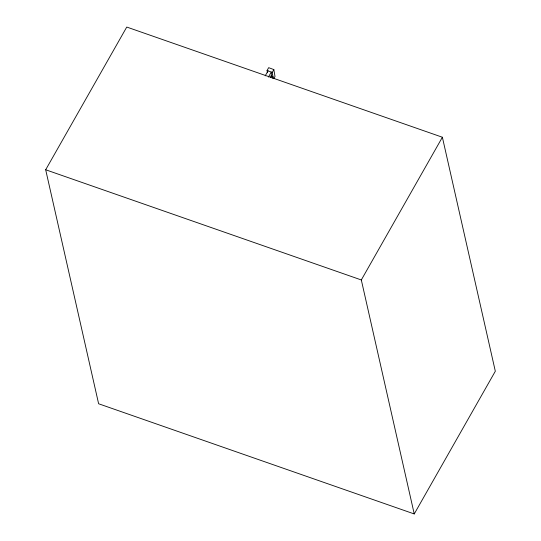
<?xml version="1.0" encoding="UTF-8"?>
<svg xmlns="http://www.w3.org/2000/svg" width="541" height="541" viewBox="0 0 541 541"><rect width="100%" height="100%" fill="white"/><g stroke="black" fill="none" stroke-linecap="round" stroke-linejoin="round"><path stroke-width="0.81" d="M45.681 169.766L126.756 27.05L442.382 137.238L495.319 371.234L414.244 513.95L98.618 403.762L45.681 169.766L361.314 279.954L414.244 513.95M267.457 72.785L267.071 70.486L268.674 67.672L273.847 69.586L275.004 76.477L273.807 78.587M265.198 75.855L268.038 70.844M268.431 77.052L271.278 72.048L271.798 75.145L270.581 77.289M273.32 78.628L272.245 72.406L273.847 69.586M272.177 78.12L272.995 76.687L270.777 75.868M361.314 279.954L442.382 137.238M267.071 70.486L272.245 72.406"/></g></svg>
